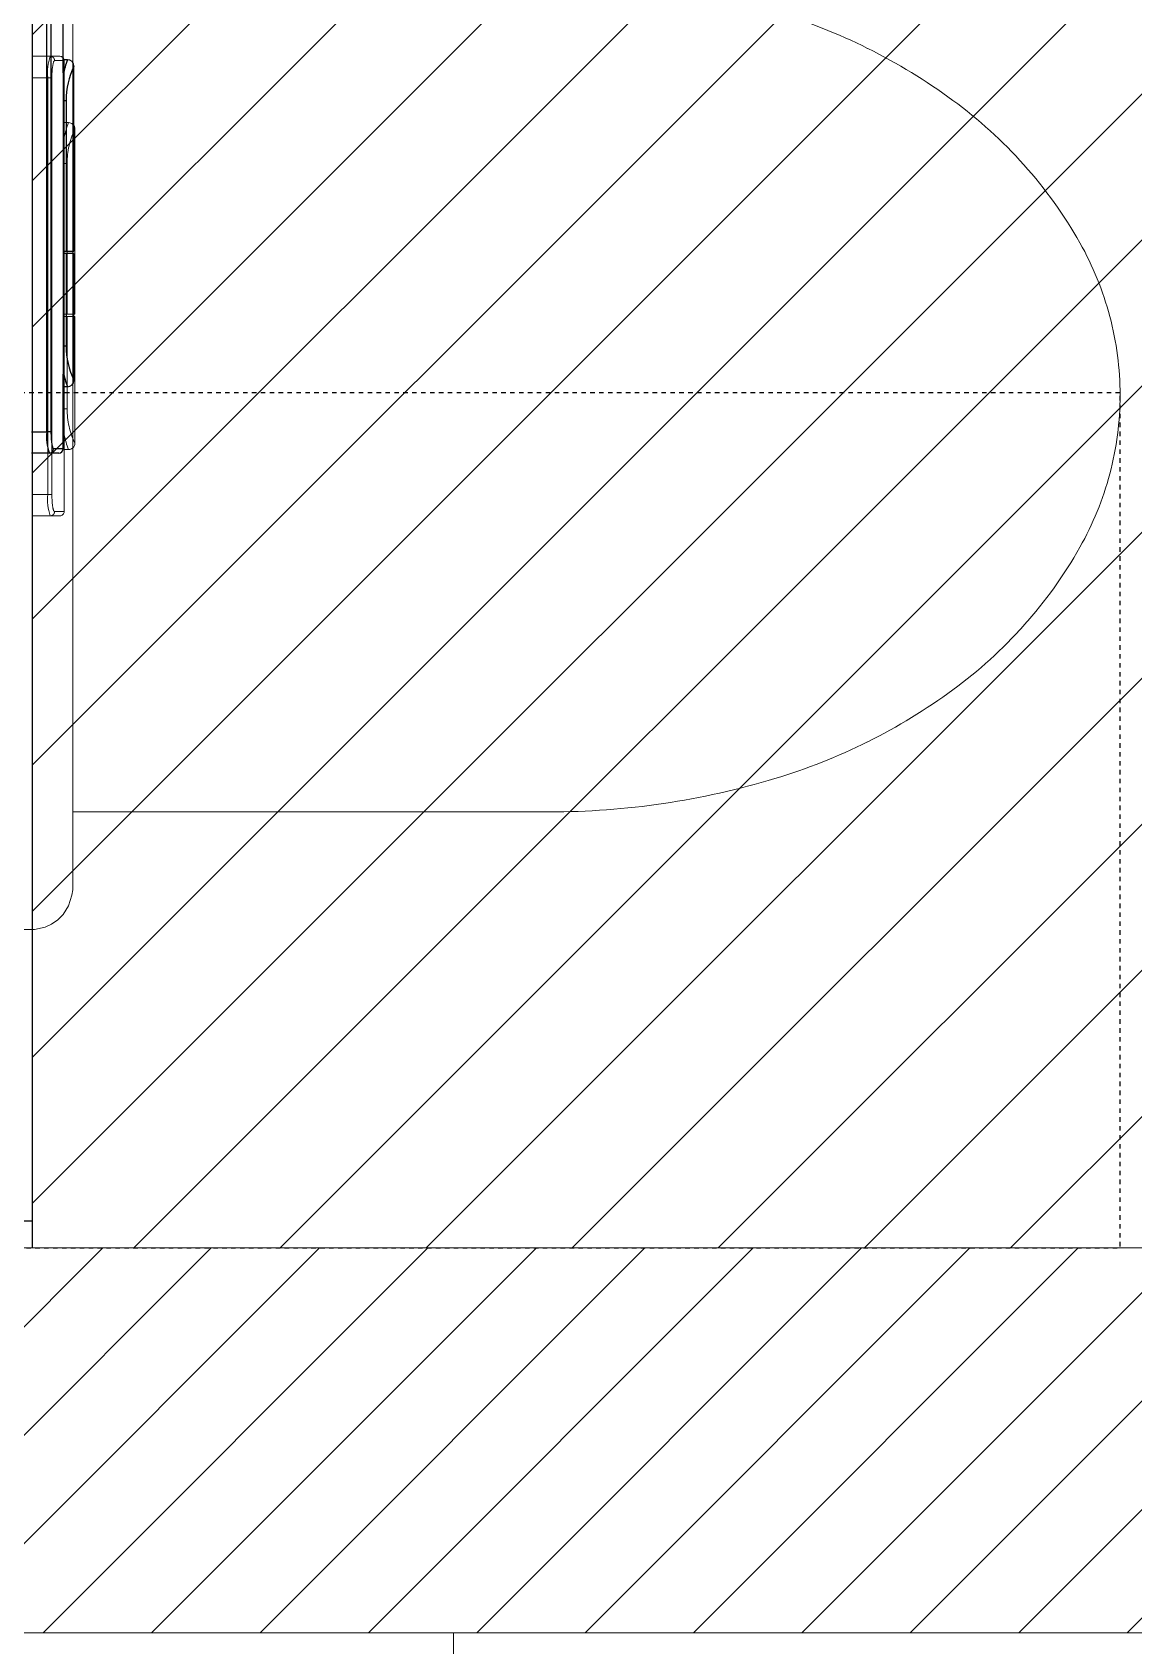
# Model space of a CAD drawing. Header units: centimetres. Extents: x 1724 to 19617, y -6503 to 8072.
# Drawn here: x 5291.1 to 5342.6, y 4278.8 to 4354.3 of the extents above; entities that cross this region are included whole.
import ezdxf

# ---------------------------------------------------------------- set-up
doc = ezdxf.new("R2010")
doc.units = ezdxf.units.CM
doc.linetypes.add('Style de ligne -1', pattern=[0.41664, 0.20828, -0.20836])
doc.linetypes.add('Style de ligne -5', pattern=[0.20828, 0.069425, -0.138855])
for name, color, linetype in [('B aménagement intérieur', 252, 'Continuous'), ('B Général', 252, 'Continuous'), ('C ANNOTATIONS-prestations', 252, 'Continuous'), ('D SURFACES-shab', 252, 'Continuous'), ('MTI900_Alu', 252, 'Continuous'), ('prlm-CHAUFF', 30, 'Continuous')]:
    doc.layers.add(name, color=color, linetype=linetype)
for name, color, linetype, lineweight in [('B Faux plafonds-1', 7, 'Continuous', 5), ('B GÈnÈral', 7, 'Continuous', 5), ('C ANNOTATIONS-prestations-1', 7, 'Continuous', 5)]:
    doc.layers.add(name, color=color, linetype=linetype, lineweight=lineweight)
doc.layers.get('prlm-CHAUFF').off()

# ---------------------------------------------------------------- blocks, each defined once
blk = doc.blocks.new('A n0.MTI900_Alu_390')
at = {"layer": 'MTI900_Alu', "color": 1, "linetype": 'Continuous'}
for p, q in [((-1.075, -3.9853), (-1.075, -3.902)), ((-0.975, -3.902), (-0.975, -3.973)), ((-1.075, -4.03), (-1.075, -3.9853)), ((-0.975, -3.973), (0.975, -3.973)), ((-0.975, -3.9928), (-0.975, -3.973)), ((0.975, -3.9928), (-0.975, -3.9928)), ((-1.055, -4.05), (-1.055, -4.0051)), ((-1.055, -4.05), (-0.706, -4.05)), ((-0.765, -4.07), (-0.765, -4.05)), ((0.576, -4.0497), (-0.576, -4.0497)), ((-0.574, -4.0497), (-0.574, -4.0634)), ((-0.1416, -4.0634), (-0.574, -4.0634)), ((-0.1416, -4.0634), (-0.1416, -4.0497)), ((-0.1416, -4.1), (-0.1416, -4.0634)), ((-0.1307, -4.0497), (-0.1307, -4.0634)), ((0.574, -4.0634), (-0.1307, -4.0634)), ((-0.1307, -4.0634), (-0.1307, -4.1)), ((0.574, -4.0497), (0.574, -4.0634)), ((0.7037, -4.05), (1.055, -4.05)), ((0.765, -4.07), (0.765, -4.05)), ((-0.735, -4.1), (-0.735, -4.1)), ((-0.735, -4.1), (-0.1416, -4.1)), ((-0.1307, -4.1), (0.735, -4.1)), ((0.735, -4.1), (0.735, -4.1))]:
    blk.add_line(p, q, dxfattribs=at)
for centre, radius, start, end in [((-0.9965, -4.212), 0.2399, 84.86995, 109.10907), ((-1.055, -4.03), 0.02, 180, 270), ((-0.5689, -4.6164), 0.5805, 102.58374, 109.74123), ((-0.735, -4.07), 0.03, 180, 270), ((-0.5689, -4.4578), 0.3944, 90.7355, 114.8981), ((0.5685, -4.4598), 0.3964, 65.16337, 89.20304), ((0.5693, -4.6145), 0.5786, 70.22595, 77.40425), ((0.735, -4.07), 0.03, 270, 0)]:
    blk.add_arc(centre, radius, start, end, dxfattribs=at)
blk.add_ellipse((-1.055, -3.9853), major_axis=(0.02, 0), ratio=0.989815, start_param=3.141593, end_param=4.712389, dxfattribs=at)
for points, knots in [([(-0.975, -3.9928), (-0.9803, -3.9928), (-0.9856, -3.9929), (-0.996, -3.9932), (-1.0011, -3.9934), (-1.0083, -3.9939), (-1.0107, -3.9941), (-1.0153, -3.9945), (-1.0176, -3.9947), (-1.0241, -3.9955), (-1.0281, -3.996), (-1.0355, -3.9972), (-1.0388, -3.9978), (-1.0446, -3.9991), (-1.047, -3.9998), (-1.05, -4.0009), (-1.0509, -4.0013), (-1.0524, -4.0021), (-1.053, -4.0024), (-1.0545, -4.0036), (-1.055, -4.0043), (-1.055, -4.0051)], [0, 0, 0, 0, 0.125, 0.125, 0.25, 0.25, 0.3125, 0.3125, 0.375, 0.375, 0.5, 0.5, 0.625, 0.625, 0.75, 0.75, 0.8125, 0.8125, 0.875, 0.875, 1, 1, 1, 1]), ([(-0.576, -4.0497), (-0.5891, -4.0497), (-0.6021, -4.0497), (-0.6211, -4.0498), (-0.6274, -4.0498), (-0.6399, -4.0498), (-0.6461, -4.0498), (-0.6642, -4.0499), (-0.6756, -4.0499), (-0.6918, -4.05), (-0.6971, -4.05), (-0.7038, -4.05), (-0.7053, -4.05), (-0.7068, -4.05)], [0, 0, 0, 0, 0.125, 0.125, 0.1875, 0.1875, 0.25, 0.25, 0.375, 0.375, 0.4375, 0.4375, 0.4568651, 0.4568651, 0.4568651, 0.4568651]), ([(0.7055, -4.05), (0.6995, -4.05), (0.6933, -4.05), (0.6813, -4.05), (0.6756, -4.0499), (0.6642, -4.0499), (0.6524, -4.0499), (0.6402, -4.0498), (0.6278, -4.0498), (0.6214, -4.0498), (0.6021, -4.0497), (0.5891, -4.0497), (0.576, -4.0497)], [0.5494968, 0.5494968, 0.5494968, 0.5494968, 0.625, 0.625, 0.6875, 0.6875, 0.75, 0.8125, 0.8125, 0.875, 0.875, 1, 1, 1, 1])]:
    blk.add_open_spline(points, degree=3, knots=knots, dxfattribs=at)
blk = doc.blocks.new('G 100_80')
at = {"layer": 'B Général', "color": 7, "linetype": 'Continuous', "lineweight": 5}
for p, q in [((48.52, 43.75), (48.52, -43.75)), ((49.353, 10.75), (48.52, 10.75)), ((49.8, 10.75), (49.353, 10.75)), ((50, 10.55), (49.551, 10.55)), ((50, 10.55), (50, 7.06)), ((48.52, 9.75), (49.23, 9.75)), ((49.23, 9.75), (49.23, -9.75)), ((49.428, 9.75), (49.23, 9.75)), ((49.428, -9.75), (49.428, 9.75)), ((50.2, 7.65), (50, 7.65)), ((50.5, 7.35), (50.5, 7.35)), ((50.5, 7.35), (50.5, 1.416)), ((49.997, -5.76), (49.997, 5.76)), ((49.997, 5.74), (50.134, 5.74)), ((50.134, 1.416), (50.134, 5.74)), ((50.134, 1.416), (49.997, 1.416)), ((49.997, 1.307), (50.134, 1.307)), ((50.5, 1.416), (50.134, 1.416)), ((50.134, -5.74), (50.134, 1.307)), ((50.134, 1.307), (50.5, 1.307)), ((50.5, 1.307), (50.5, -7.35)), ((49.997, -5.74), (50.134, -5.74)), ((50, -7.037), (50, -10.55)), ((50.5, -7.35), (50.5, -7.35)), ((50.2, -7.65), (50, -7.65)), ((49.23, -9.75), (48.52, -9.75)), ((49.23, -9.75), (49.428, -9.75)), ((50, -10.55), (49.551, -10.55)), ((48.52, -10.75), (49.353, -10.75)), ((49.8, -10.75), (49.353, -10.75))]:
    blk.add_line(p, q, dxfattribs=at)
at = {"layer": 'B Général', "color": 7, "linetype": 'Continuous', "lineweight": 5, "flags": 128}
blk.add_lwpolyline([(9.5, -45), (9.5, 45), (48.52, 45), (48.52, -45)], close=True, dxfattribs=at)
for points in [[(49.23, 9.75, -0.052931), (49.238, 10.257, -0.052931), (49.353, 10.75)], [(49.8, 10.75, -0.198912), (49.941, 10.691, -0.198912), (50, 10.55)], [(49.998, 6.954, -0.015616), (50.088, 7.305, -0.015616), (50.2, 7.65)], [(50.2, 7.65, -0.198912), (50.412, 7.562, -0.198912), (50.5, 7.35)], [(50.134, 5.74, -0.052763), (50.232, 6.564, -0.052763), (50.5, 7.35)], [(50, -7.055), (50, -7.051, -0.000336), (49.997, -5.769), (49.997, -5.76)], [(50.5, -7.35, -0.052495), (50.232, -6.564, -0.052495), (50.134, -5.74)], [(50.2, -7.65, -0.015662), (50.088, -7.305, -0.015662), (49.998, -6.954)], [(50.5, -7.35, -0.198912), (50.412, -7.562, -0.198912), (50.2, -7.65)], [(49.353, -10.75, -0.057305), (49.234, -10.257, -0.057305), (49.23, -9.75)], [(50, -10.55, -0.198912), (49.941, -10.691, -0.198912), (49.8, -10.75)]]:
    blk.add_lwpolyline(points, format="xyb", dxfattribs=at)
blk.add_lwpolyline([(49.997, 5.76), (50, 7.067), (50, 7.068)], dxfattribs=at)
at = {"layer": 'B Général', "color": 7, "linetype": 'Continuous', "lineweight": 5}
for points, knots in [([(49.353, 10.75), (49.355, 10.75), (49.382, 10.75), (49.428, 10.736), (49.462, 10.717), (49.488, 10.698), (49.509, 10.674), (49.527, 10.647), (49.539, 10.619), (49.55, 10.579), (49.551, 10.554), (49.551, 10.552), (49.551, 10.55)], [0, 0, 0, 1, 2, 3, 4, 5, 6, 7, 8, 9, 9, 10, 10, 10]), ([(49.428, 9.75), (49.426, 10.038), (49.478, 10.413), (49.517, 10.522), (49.54, 10.549), (49.55, 10.55), (49.551, 10.55), (49.551, 10.55)], [0, 0, 0, 1, 2, 3, 4, 4, 5, 5, 5]), ([(49.551, -10.55), (49.517, -10.533), (49.484, -10.424), (49.425, -10.055), (49.428, -9.753), (49.428, -9.752), (49.428, -9.75)], [0, 0, 0, 1, 2, 3, 3, 4, 4, 4]), ([(49.551, -10.55), (49.551, -10.552), (49.55, -10.579), (49.537, -10.626), (49.518, -10.661), (49.499, -10.686), (49.475, -10.708), (49.449, -10.726), (49.421, -10.738), (49.382, -10.749), (49.356, -10.75), (49.355, -10.75), (49.353, -10.75)], [0, 0, 0, 1, 2, 3, 4, 5, 6, 7, 8, 9, 9, 10, 10, 10])]:
    blk.add_open_spline(points, degree=2, knots=knots, dxfattribs=at)
at = {"layer": 'C ANNOTATIONS-prestations'}
blk.add_line((48.52, 43.75), (47.42, 43.75), dxfattribs=at)
blk = doc.blocks.new('200_wc-2')
at = {"layer": 'B Général', "color": 7, "linetype": 'Continuous', "lineweight": 5}
for p, q in [((-25, -20.1), (-25, 0)), ((-19.5, -44.2), (-19.5, -21.9))]:
    blk.add_line(p, q, dxfattribs=at)
at = {"layer": 'B Général', "color": 7, "linetype": 'Continuous', "lineweight": 5, "flags": 128}
blk.add_lwpolyline([(-25, -20.1), (-24.9, -20.6), (-24.75, -20.9), (-24.55, -21.2), (-24.3, -21.45), (-23.9, -21.7), (-23.4, -21.85), (-23.15, -21.9), (23.25, -21.9), (23.55, -21.85), (23.9, -21.7), (24.2, -21.5), (24.45, -21.3), (24.65, -21.05), (24.8, -20.75), (24.9, -20.5), (24.95, -20.3), (25, -20.1)], dxfattribs=at)
for points in [[(-19.5, -44.199), (-19.5, -44.2, 0.036537), (-19.11, -49.53, 0.035337), (-17.941, -54.747), (-17.94, -54.75, 0.041299), (-16.221, -59.088), (-16.22, -59.09), (-16.217, -59.097, 0.041783), (-13.79, -63.08, 0.053503), (-10.774, -66.396), (-10.77, -66.4, 0.054816), (-7.122, -69.019), (-7.12, -69.02, 0.063755), (-3.68, -70.42), (-3.678, -70.421, 0.064897), (0, -70.9)], [(0, -70.9, 0.064897), (3.678, -70.421), (3.68, -70.42, 0.063726), (7.12, -69.02), (7.122, -69.019, 0.054816), (10.77, -66.4), (10.774, -66.396, 0.053503), (13.79, -63.08, 0.041783), (16.217, -59.097), (16.22, -59.09), (16.221, -59.088, 0.041299), (17.94, -54.75), (17.941, -54.747, 0.035337), (19.11, -49.53, 0.036556), (19.5, -44.2)]]:
    blk.add_lwpolyline(points, format="xyb", dxfattribs=at)
blk = doc.blocks.new('Groupe-44-1')
at = {"layer": 'B Général', "color": 154, "linetype": 'Style de ligne -1', "true_color": 0x0053a6, "flags": 128}
blk.add_lwpolyline([(-35.4, 7.6), (35.6, 7.6), (35.6, -32.4), (-35.4, -32.4)], close=True, dxfattribs=at)
at = {"layer": 'B Général', "xscale": -1, "rotation": 270}
blk.add_blockref('200_wc-2', (35.5, 7.5), dxfattribs=at)
blk = doc.blocks.new('WC-plan-PMR')
at = {"layer": 'B Général', "color": 7}
blk.add_blockref('Groupe-44-1', (0, 0), dxfattribs=at)

msp = doc.modelspace()

# ---------------------------------------------------------------- hatches: boundary and pattern name
at = {"layer": 'B Faux plafonds-1', "linetype": 'Continuous', "lineweight": 5, "true_color": 0xaaaaaa}
h = msp.add_hatch(dxfattribs=at)
h.set_pattern_fill('F_P__SOFFITE', color=253, style=0, pattern_type=2)
h.set_pattern_definition([(45, (5697.509, 4699.116), (-3.527778, 3.30729), [])])
h.paths.add_polyline_path([(5291.084, 4297.451), (5433.084, 4297.451), (5433.084, 4390.451), (5291.084, 4390.451)])
at = {"layer": 'B GÈnÈral', "linetype": 'Continuous', "lineweight": 5}
h = msp.add_hatch(dxfattribs=at)
h.set_pattern_fill('50_BETON', style=0, pattern_type=2)
h.set_pattern_definition([(45, (0.0456, -2.938), (2.4253472, -2.6458333), [])])
h.paths.add_polyline_path([(5150.087, 4297.451), (5150.087, 4279.451), (5561.472, 4279.451), (5561.472, 4297.451)])
at = {"layer": 'C ANNOTATIONS-prestations-1', "linetype": 'Continuous', "lineweight": 9, "true_color": 0x989898}
h = msp.add_hatch(dxfattribs=at)
h.set_pattern_fill('DALETTES TERRASSE 50X50', color=252, scale=1.406016, style=0, pattern_type=2)
h.set_pattern_definition([(0, (4678.046, 4149.45), (4e-15, -70.3008), []), (270, (4678.046, 4149.45), (70.3008, 0), [])])
h.paths.add_polyline_path([(5175.064, 2609.351), (5175.076, 3514.451), (5185.098, 3514.451), (5185.087, 4149.451), (7612.53, 4149.451), (7612.53, 4279.451), (5150.087, 4279.451), (5150.087, 4684.951), (5020.01, 4685.039), (5020.01, 4327.451), (4835.01, 4327.451), (4835.01, 4214.95), (4875.884, 4156.927), (4911.686, 4097.061), (4942.417, 4035.352), (4968.077, 3971.801), (4988.667, 3906.408), (5004.185, 3839.172), (5014.632, 3770.094), (5020.008, 3699.174), (5020.008, 3425.401), (4986.156, 3334.878), (4944.546, 3240.451), (4343.119, 3240.451), (4343.119, 3192.545), (4272.488, 3192.545), (4272.488, 3240.451), (3830.996, 3240.451), (3830.995, 2607.579), (4677.01, 2608.695), (4677.01, 2660.465), (4743.01, 2660.465), (4743.01, 2608.782)])

# ---------------------------------------------------------------- linework, layer by layer
at = {"layer": 'B aménagement intérieur', "color": 7, "linetype": 'Style de ligne -5', "lineweight": 5, "flags": 128}
msp.add_lwpolyline([(5291.084, 4297.451), (5433.084, 4297.451), (5433.084, 4390.451), (5291.084, 4390.451)], close=True, dxfattribs=at)
at = {"layer": 'B Général', "color": 7, "linetype": 'Continuous', "lineweight": 18}
for p, q in [((5203.087, 4297.451), (5561.472, 4297.451)), ((5150.087, 4279.451), (5561.472, 4279.451))]:
    msp.add_line(p, q, dxfattribs=at)
at = {"layer": 'B Général', "color": 7, "linetype": 'Continuous', "lineweight": 5}
for p, q in [((5203.087, 4297.451), (5561.472, 4297.451)), ((5150.087, 4279.451), (5561.472, 4279.451))]:
    msp.add_line(p, q, dxfattribs=at)
at = {"layer": 'D SURFACES-shab', "lineweight": 18, "flags": 128}
msp.add_lwpolyline([(5291.084, 4390.451), (5433.084, 4390.451), (5433.084, 4297.451), (5291.084, 4297.451)], close=True, dxfattribs=at)

# ---------------------------------------------------------------- block references
at = {"layer": 'B aménagement intérieur', "color": 7, "xscale": -1, "rotation": 180}
msp.add_blockref('G 100_80', (5242.576, 4342.451), dxfattribs=at)
at = {"layer": 'B Général', "color": 7, "xscale": -1}
msp.add_blockref('WC-plan-PMR', (5306.584, 4329.851), dxfattribs=at)
at = {"layer": 'prlm-CHAUFF', "xscale": 9.999999999999975, "yscale": 9.999999999999975, "zscale": 9.999999999999975, "rotation": 89.99988466022917}
msp.add_blockref('A n0.MTI900_Alu_390', (5252.031, 4345.389), dxfattribs=at)

doc.saveas('drawing.dxf')
